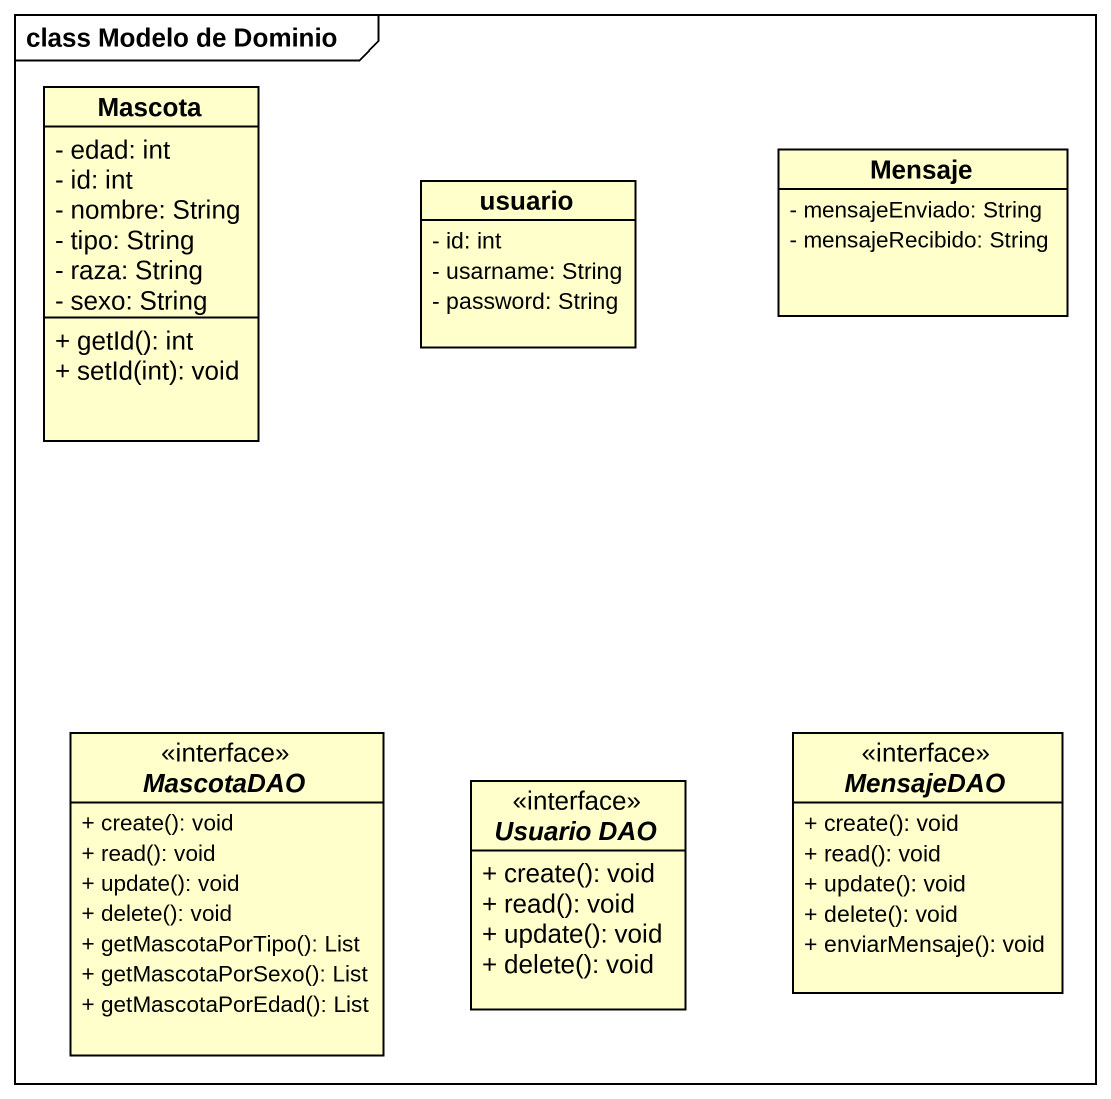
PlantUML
@startuml
mainframe class Modelo de Dominio
hide circle
hide empty members
skinparam classAttributeIconSize 0
class Mascota {
  - edad: int
  - id: int
  - nombre: String
  - tipo: String
  - raza: String
  - sexo: String
  + getId(): int
  + setId(int): void
}
class usuario {
  - id: int
  - usarname: String
  - password: String
}
class Mensaje {
  - mensajeEnviado: String
  - mensajeRecibido: String
}
interface MascotaDAO {
  + create(): void
  + read(): void
  + update(): void
  + delete(): void
  + getMascotaPorTipo(): List
  + getMascotaPorSexo(): List
  + getMascotaPorEdad(): List
}
interface "Usuario DAO" as Usuario_DAO {
  + create(): void
  + read(): void
  + update(): void
  + delete(): void
}
interface MensajeDAO {
  + create(): void
  + read(): void
  + update(): void
  + delete(): void
  + enviarMensaje(): void
}
@enduml
